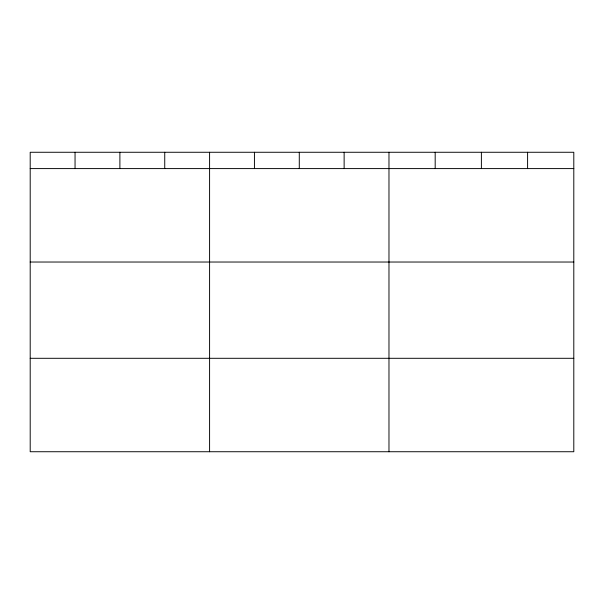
<?xml version="1.0" encoding="UTF-8"?>
<svg xmlns="http://www.w3.org/2000/svg" width="604" height="604" viewBox="0 0 604 604"><rect width="100%" height="100%" fill="white"/><g stroke="black" fill="none" stroke-linecap="round" stroke-linejoin="round"><path stroke-width="0.91" d="M573.8 168.591L573.8 451.732L30.2 451.732L30.2 152.268L573.8 152.268L573.8 168.591L30.2 168.591M30.2 262.03L573.8 262.03M30.2 358.3L573.8 358.3M527.594 152.268L527.594 168.591M481.388 152.268L481.388 168.591M435.182 152.268L435.182 168.591M388.976 152.268L388.976 451.732M344.129 152.268L344.129 168.591M299.282 152.268L299.282 168.591M254.435 152.268L254.435 168.591M209.588 152.268L209.588 451.732M164.741 152.268L164.741 168.591M119.894 152.268L119.894 168.591M75.047 152.268L75.047 168.591"/></g></svg>
